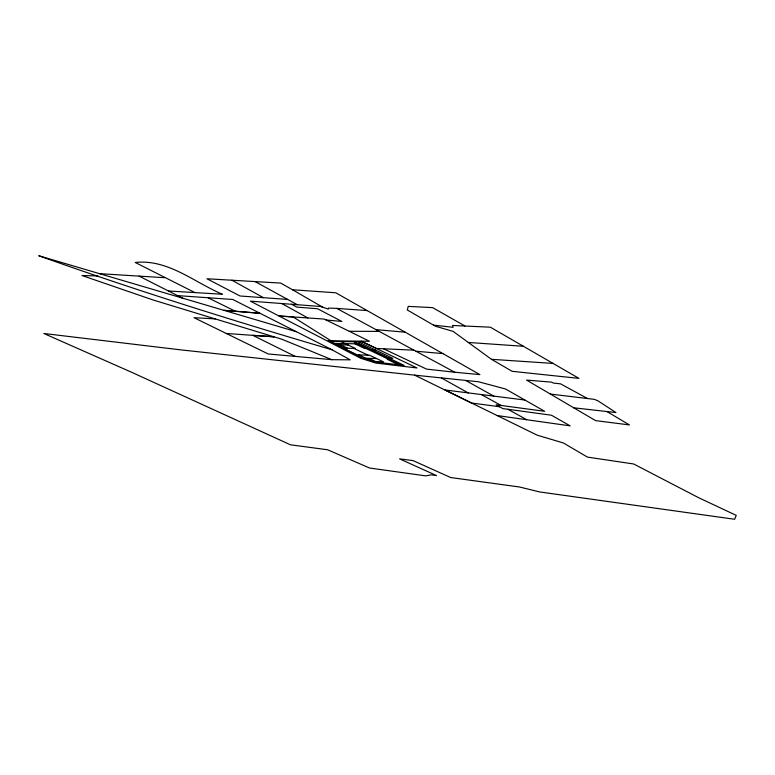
<?xml version="1.0" encoding="UTF-8"?>
<svg xmlns="http://www.w3.org/2000/svg" width="775" height="775" viewBox="0 0 775 775"><rect width="100%" height="100%" fill="white"/><g stroke="black" fill="none" stroke-linecap="round" stroke-linejoin="round"><path stroke-width="1.16" d="M367.176 310.581L336.689 308.382L328.406 308.101L328.309 309.089L320.463 306.464L250.344 301.146L278.942 315.987L324.163 319.067L349.273 331.283L379.266 331.409L454.712 372.223L479.909 374.625L335.798 292.785L292.495 289.753L280.734 283.088L206.925 278.758L240.047 295.992L287.632 299.431L297.319 304.72M215.237 318.893L193.992 317.682L268.208 353.962L331.816 359.677L350.193 359.832L332.02 349.777L232.791 299.479L177.543 295.614L139.122 276.123L99.529 273.662L38.75 255.731C135.489 290.228 233.498 320.84 332.02 349.777M330.973 340.767L326.75 340.709L278.942 315.987L293.115 316.936L331.971 341.397L332.01 340.787L369.462 341.262L349.273 331.283M337.561 344.827L348.188 345.011M342.889 348.014L347.374 348.101L337.716 343.509M366.023 348.479L364.628 348.45L354.902 343.79M371.283 350.067L375.72 350.155M97.96 275.939L82.014 275.522L153.256 300.032L281.616 339.14L331.816 359.677M365.781 358.234L376.543 358.544M364.337 358.66L369.898 358.825L377.047 362.225M388.74 359.368L387.326 359.329L398.689 364.773M464.903 325.965L432.624 307.627L408.231 306.377L407.321 309.981L435.424 326.246L453.084 331.361L491.457 359.309L512.149 371.312L578.954 378.384L490.362 327.195L452.532 325.461L453.133 327.292L433.477 325.122M361.121 341.174L376.573 348.469L413.986 350.164M194.932 292.592L222.396 294.248C194.002 282.207 167.981 258.937 135.228 262.463L194.932 292.592L168.407 290.974M139.122 276.123L164.591 277.692M553.166 363.427L491.457 359.309M468.284 342.453L523.522 346.289M226.319 333.473L274.069 336.834L252.776 335.333L295.101 356.306M296.186 331.681L223.781 310.3L259.799 313.265L223.781 310.3L99.529 273.662M336.689 308.382L376.04 329.656L405.306 332.204M416.068 351.249L442.825 353.584M326.023 319.968L341.833 321.451L317.566 308.741L296.864 307.123L291.545 304.275M414.596 375.139L478.495 381.755L505.562 389.002L544.68 411.312L496.126 404.792L502.762 408.57L551.461 415.226L570.158 425.872L497.163 415.555L414.596 375.139L180.129 349.796L43.846 333.492L132.176 372.513L290.441 444.792L327.593 449.762L369.53 468.003L425.756 475.879L431.22 474.852L436.558 475.588L399.58 458.868L413.085 460.612L450.682 477.536L519.628 487.01L539.536 491.922L734.632 519.269L736.25 515.375L698.604 497.695L633.669 463.983L587.431 457.095L563.367 442.951L537.278 435.211L497.163 415.555M550.376 394.058L573.723 407.795L615.941 412.552L597.845 400.752L594.367 399.367L550.376 394.058L526.564 380.099L551.248 382.114L553.689 383.112L560.587 383.858L587.537 398.544M454.712 372.223L426.608 369.132L383.577 348.827M499.536 406.739L471.51 403L444.879 389.951L524.859 400.026M330.392 341.417L344.681 348.207M358.786 354.911L372.727 361.528L383.518 361.867L369.52 355.192L357.294 354.873L343.199 348.178L355.347 348.421L340.99 341.572M353.836 348.392L367.999 355.153M356.287 343.809L400.433 364.986M358.379 341.823L392.789 358.37L388.323 358.244L353.981 341.756M208.281 297.881L235.348 311.259M177.543 295.614L182.59 298.21M376.04 329.656L379.266 331.409M254.985 281.528L287.632 299.431M481.285 394.514L501.144 405.47M281.761 303.519L307.859 317.953M231.832 280.182L263.423 297.668M465.688 380.457L493.801 396.112M507.974 409.287L526.651 419.692M441.392 377.948L468.197 392.886M292.495 289.753L322.952 307.355M573.723 407.795L595.626 420.631L629.455 424.933L607.009 411.603M362.584 341.882L328.038 341.387L360.598 358.234L376.04 363.107L416.998 367.97L362.584 341.882M359.232 343.858L334.083 343.451L362.041 357.934L374.761 361.954L404.124 365.422L359.232 343.858"/></g></svg>
